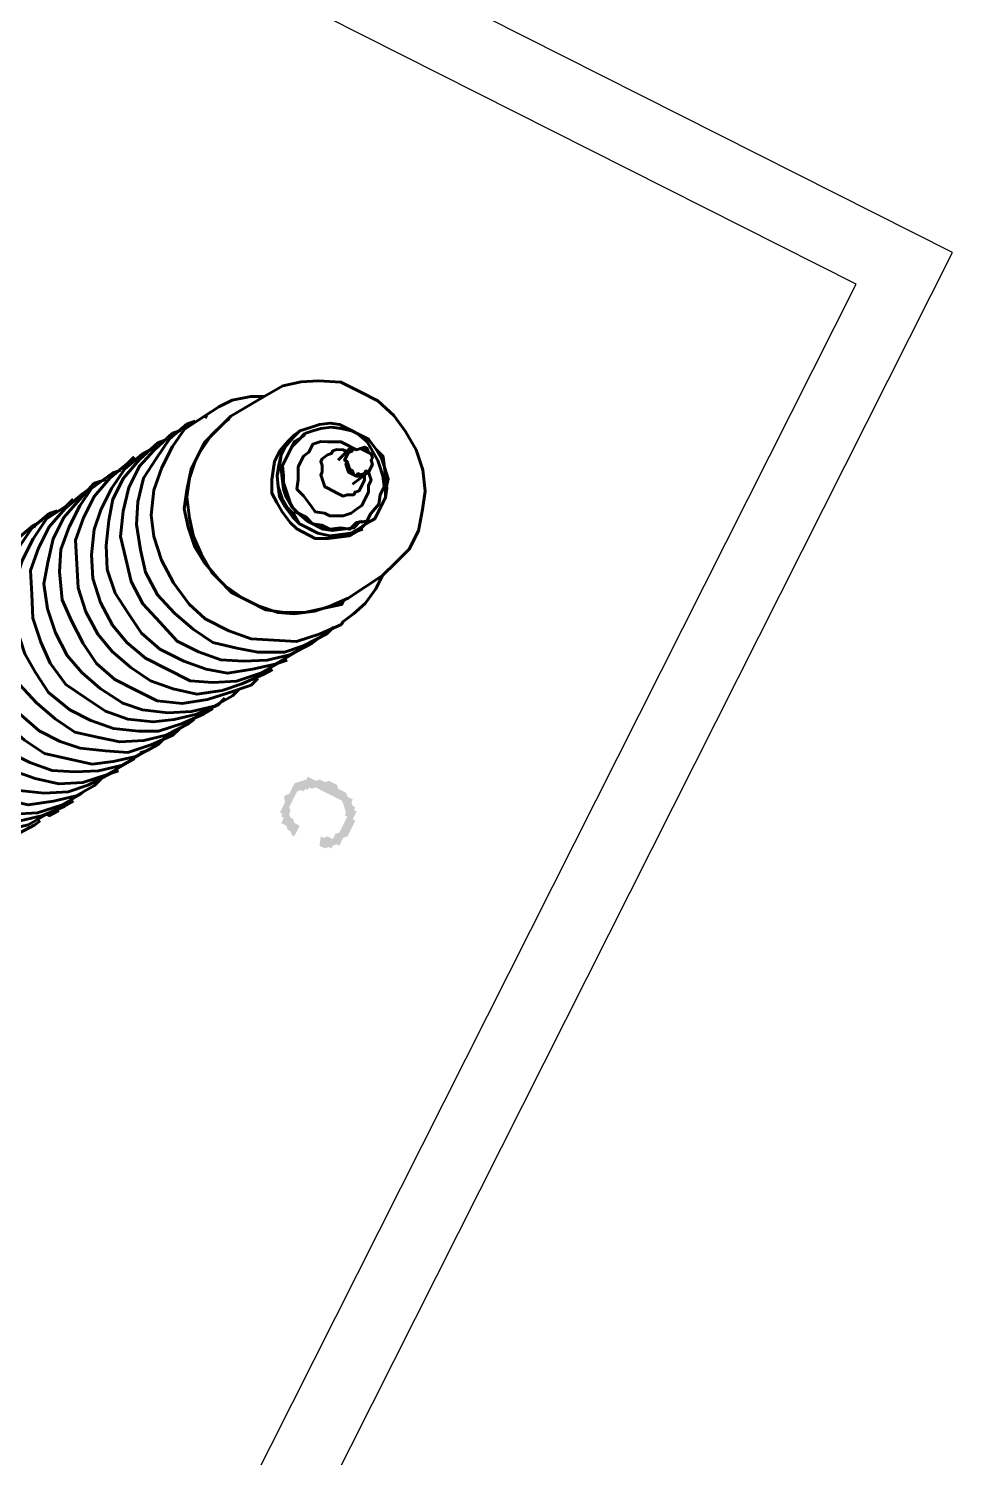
# Model space of a CAD drawing. Header units: metres. Extents: x 0 to 547597, y 0 to 1844684.
# Drawn here: x 543453.826 to 543455.133, y 1844574.697 to 1844576.691 of the extents above; entities that cross this region are included whole.
import ezdxf

# ---------------------------------------------------------------- set-up
doc = ezdxf.new("R2010")
doc.units = ezdxf.units.M
doc.layers.add('5_Thep', color=4, linetype='Continuous')
doc.layers.add('TUONG RAO', color=61, linetype='Continuous')
doc.layers.add('giai đoạn này', color=10, linetype='Continuous', lineweight=60)

# ---------------------------------------------------------------- blocks, each defined once
blk = doc.blocks.new('MBA220-MB')
for points in [[(-2517, 1690.4), (-2533.5, 1690.4), (-2533.5, 1686.2), (-2537.6, 1686.2), (-2541.8, 1686.2), (-2545.9, 1686.2), (-2545.9, 1682.1), (-2550, 1682.1), (-2550, 1678), (-2554.2, 1673.8), (-2558.3, 1673.8), (-2558.3, 1669.7), (-2558.3, 1665.6), (-2562.4, 1661.4), (-2562.4, 1649), (-2566.6, 1644.9), (-2566.6, 1632.5), (-2562.4, 1628.4), (-2562.4, 1624.2), (-2562.4, 1620.1), (-2558.3, 1616), (-2558.3, 1611.8), (-2558.3, 1603.6), (-2554.2, 1603.6), (-2550, 1599.5), (-2517, 1599.5), (-2525.2, 1599.5), (-2529.4, 1599.5), (-2533.5, 1599.5), (-2537.6, 1603.6), (-2537.6, 1607.7), (-2541.8, 1607.7), (-2541.8, 1611.8), (-2545.9, 1611.8), (-2545.9, 1616), (-2550, 1620.1), (-2550, 1624.2), (-2550, 1653.2), (-2550, 1657.3), (-2550, 1661.4), (-2545.9, 1665.6), (-2541.8, 1669.7), (-2537.6, 1673.8), (-2533.5, 1673.8), (-2533.5, 1678), (-2488, 1678), (-2492.2, 1682.1), (-2492.2, 1686.2), (-2496.3, 1686.2), (-2504.6, 1686.2), (-2508.7, 1690.4)], [(-2488, 1678), (-2517, 1678), (-2508.7, 1678), (-2504.6, 1673.8), (-2500.4, 1673.8), (-2496.3, 1673.8), (-2496.3, 1669.7), (-2496.3, 1665.6), (-2492.2, 1661.4), (-2492.2, 1657.3), (-2479.8, 1661.4), (-2479.8, 1669.7), (-2483.9, 1673.8), (-2483.9, 1678)], [(-2488, 1624.2), (-2492.2, 1624.2), (-2492.2, 1616), (-2496.3, 1611.8), (-2496.3, 1607.7), (-2500.4, 1603.6), (-2504.6, 1603.6), (-2508.7, 1599.5), (-2512.8, 1599.5), (-2550, 1599.5), (-2545.9, 1595.3), (-2541.8, 1591.2), (-2537.6, 1591.2), (-2525.2, 1591.2), (-2521.1, 1587.1), (-2517, 1587.1), (-2512.8, 1591.2), (-2504.6, 1591.2), (-2500.4, 1591.2), (-2496.3, 1591.2), (-2496.3, 1595.3), (-2492.2, 1595.3), (-2492.2, 1599.5), (-2488, 1599.5), (-2483.9, 1599.5), (-2483.9, 1603.6), (-2483.9, 1607.7), (-2479.8, 1611.8), (-2479.8, 1616), (-2475.6, 1620.1), (-2475.6, 1624.2)]]:
    blk.add_hatch(color=1).paths.add_polyline_path(points)
at = {"color": 1}
for points in [[(-3004.7, 1310.1), (-3029.5, 1326.7), (-3046, 1347.3), (-3058.4, 1368), (-3070.8, 1396.9), (-3070.8, 1425.9), (-3070.8, 1454.8), (-3062.5, 1483.7), (-3050.1, 1508.5), (-3033.6, 1533.3), (-3012.9, 1554), (-2988.1, 1570.5), (-2963.3, 1578.8), (-2934.4, 1587.1), (-2905.5, 1587.1), (-2880.7, 1578.8), (-2855.9, 1570.5), (-2806.3, 1541.6)], [(-2855.9, 1570.5), (-2835.2, 1570.5), (-2810.4, 1566.4), (-2789.7, 1558.1), (-2773.2, 1549.9), (-2769.1, 1549.9)], [(-2959.2, 1281.2), (-2934.4, 1272.9), (-2909.6, 1264.7), (-2880.7, 1264.7), (-2855.9, 1268.8), (-2831.1, 1277.1), (-2806.3, 1293.6), (-2785.6, 1310.1), (-2769.1, 1330.8), (-2752.5, 1355.6), (-2744.3, 1380.4), (-2740.1, 1409.3), (-2740.1, 1434.1), (-2744.3, 1463.1), (-2752.5, 1483.7), (-2769.1, 1508.5), (-2785.6, 1525.1), (-2806.3, 1541.6)], [(-2802.1, 1537.5), (-2793.9, 1537.5), (-2777.3, 1516.8), (-2760.8, 1496.1), (-2748.4, 1471.3), (-2740.1, 1446.5), (-2740.1, 1421.7), (-2740.1, 1392.8), (-2748.4, 1368), (-2760.8, 1339.1), (-2773.2, 1318.4), (-2793.9, 1297.7), (-2814.5, 1281.2), (-2839.3, 1272.9), (-2868.3, 1264.7), (-2893.1, 1264.7), (-2922, 1268.8), (-2946.8, 1277.1)], [(-2769.1, 1549.9), (-2744.3, 1529.2), (-2719.5, 1504.4), (-2707.1, 1475.5), (-2694.7, 1446.5), (-2690.5, 1413.5), (-2690.5, 1376.3), (-2698.8, 1347.3), (-2715.3, 1314.3), (-2736, 1285.3), (-2760.8, 1260.5), (-2785.6, 1244), (-2818.7, 1231.6), (-2851.7, 1227.5), (-2884.8, 1227.5), (-2913.7, 1231.6), (-2942.7, 1248.2)], [(-2748.4, 1537.5), (-2719.5, 1516.8), (-2698.8, 1496.1), (-2682.3, 1463.1), (-2674, 1434.1), (-2665.8, 1401.1), (-2669.9, 1368), (-2678.2, 1334.9), (-2690.5, 1301.9), (-2711.2, 1272.9), (-2736, 1252.3), (-2764.9, 1231.6), (-2793.9, 1219.2), (-2826.9, 1211), (-2860, 1215.1), (-2893.1, 1219.2), (-2922, 1231.6)], [(-2760.8, 1541.6), (-2748.4, 1537.5)], [(-2984, 1376.3), (-2971.6, 1372.1), (-2955.1, 1368), (-2942.7, 1368), (-2930.3, 1372.1), (-2913.7, 1376.3), (-2901.3, 1384.5), (-2888.9, 1396.9), (-2880.7, 1409.3), (-2876.5, 1421.7), (-2868.3, 1434.1), (-2868.3, 1463.1), (-2872.4, 1479.6), (-2880.7, 1492), (-2888.9, 1504.4), (-2901.3, 1512.7), (-2909.6, 1516.8), (-2922, 1525.1), (-2955.1, 1525.1), (-2967.5, 1520.9), (-2979.9, 1512.7), (-2992.3, 1504.4), (-3000.5, 1496.1), (-3008.8, 1483.7), (-3017.1, 1467.2), (-3017.1, 1450.7), (-3017.1, 1438.3), (-3017.1, 1421.7), (-3012.9, 1409.3), (-3004.7, 1396.9), (-2996.4, 1388.7), (-2984, 1376.3), (-2971.6, 1372.1), (-2955.1, 1368), (-2942.7, 1368), (-2926.1, 1372.1), (-2913.7, 1376.3), (-2901.3, 1384.5), (-2888.9, 1392.8), (-2880.7, 1405.2), (-2872.4, 1421.7), (-2868.3, 1434.1), (-2868.3, 1450.7), (-2868.3, 1463.1), (-2872.4, 1479.6), (-2880.7, 1492), (-2888.9, 1504.4), (-2897.2, 1512.7), (-2909.6, 1516.8), (-2922, 1525.1), (-2938.5, 1525.1), (-2955.1, 1525.1), (-2963.3, 1520.9), (-2979.9, 1516.8), (-2992.3, 1504.4), (-3004.7, 1496.1), (-3008.8, 1483.7), (-3017.1, 1467.2), (-3017.1, 1450.7), (-3017.1, 1421.7), (-3012.9, 1409.3), (-3004.7, 1396.9), (-2996.4, 1388.7), (-2984, 1376.3)], [(-2984, 1384.5), (-2971.6, 1380.4), (-2959.2, 1376.3), (-2930.3, 1376.3), (-2917.9, 1384.5), (-2909.6, 1388.7), (-2897.2, 1401.1), (-2888.9, 1409.3), (-2880.7, 1421.7), (-2880.7, 1438.3), (-2876.5, 1450.7), (-2880.7, 1463.1), (-2880.7, 1475.5), (-2888.9, 1487.9), (-2893.1, 1500.3), (-2905.5, 1504.4), (-2913.7, 1516.8), (-2926.1, 1516.8), (-2942.7, 1520.9), (-2955.1, 1516.8), (-2967.5, 1516.8), (-2979.9, 1508.5), (-2988.1, 1500.3), (-2996.4, 1492), (-3004.7, 1479.6), (-3012.9, 1467.2), (-3017.1, 1450.7), (-3017.1, 1442.4), (-3012.9, 1425.9), (-3008.8, 1413.5), (-3000.5, 1401.1), (-2992.3, 1392.8), (-2984, 1384.5)], [(-2727.7, 1525.1), (-2698.8, 1504.4), (-2678.2, 1479.6), (-2661.6, 1450.7), (-2649.2, 1421.7), (-2645.1, 1388.7), (-2645.1, 1355.6), (-2657.5, 1322.5), (-2669.9, 1289.5), (-2690.5, 1260.5), (-2715.3, 1239.9), (-2740.1, 1219.2), (-2773.2, 1206.8), (-2806.3, 1198.6), (-2839.3, 1198.6), (-2868.3, 1206.8), (-2901.3, 1219.2)], [(-2901.3, 1516.8), (-2897.2, 1512.7)], [(-2736, 1529.2), (-2727.7, 1525.1)], [(-2715.3, 1516.8), (-2702.9, 1508.5)], [(-2996.4, 1454.8), (-2996.4, 1442.4), (-2996.4, 1434.1), (-2992.3, 1425.9), (-2988.1, 1417.6), (-2984, 1409.3), (-2975.7, 1401.1), (-2963.3, 1401.1), (-2955.1, 1396.9), (-2938.5, 1396.9), (-2930.3, 1401.1), (-2922, 1405.2), (-2909.6, 1409.3), (-2905.5, 1421.7), (-2901.3, 1430), (-2897.2, 1438.3), (-2893.1, 1446.5), (-2897.2, 1458.9), (-2897.2, 1467.2), (-2901.3, 1475.5), (-2905.5, 1483.7), (-2913.7, 1492), (-2922, 1496.1), (-2930.3, 1500.3), (-2950.9, 1500.3), (-2959.2, 1496.1), (-2967.5, 1496.1), (-2975.7, 1487.9)], [(-2979.9, 1384.5), (-2967.5, 1376.3), (-2955.1, 1376.3), (-2942.7, 1376.3), (-2926.1, 1376.3), (-2913.7, 1384.5), (-2901.3, 1392.8), (-2893.1, 1401.1), (-2884.8, 1413.5), (-2880.7, 1425.9), (-2876.5, 1442.4), (-2876.5, 1467.2), (-2880.7, 1479.6), (-2888.9, 1492), (-2897.2, 1504.4), (-2909.6, 1508.5)], [(-2975.7, 1372.1), (-2963.3, 1368), (-2946.8, 1363.9), (-2930.3, 1363.9), (-2917.9, 1368), (-2905.5, 1372.1), (-2888.9, 1380.4), (-2880.7, 1392.8), (-2872.4, 1405.2), (-2864.1, 1421.7), (-2860, 1434.1), (-2860, 1463.1), (-2868.3, 1479.6), (-2876.5, 1492), (-2884.8, 1504.4), (-2897.2, 1512.7)], [(-2909.6, 1512.7), (-2909.6, 1508.5)], [(-2702.9, 1508.5), (-2678.2, 1492), (-2657.5, 1467.2), (-2636.8, 1438.3), (-2628.6, 1409.3), (-2624.4, 1376.3), (-2624.4, 1339.1), (-2632.7, 1306), (-2649.2, 1277.1), (-2665.8, 1248.2), (-2690.5, 1223.4), (-2719.5, 1206.8), (-2752.5, 1194.4), (-2781.5, 1186.2), (-2814.5, 1186.2), (-2847.6, 1194.4), (-2880.7, 1206.8)], [(-2682.3, 1496.1), (-2657.5, 1479.6), (-2632.7, 1454.8), (-2616.2, 1425.9), (-2603.8, 1396.9), (-2603.8, 1359.7), (-2603.8, 1326.7), (-2612, 1293.6), (-2624.4, 1264.7), (-2645.1, 1235.8), (-2669.9, 1211), (-2698.8, 1194.4), (-2731.9, 1182), (-2760.8, 1177.9), (-2793.9, 1177.9), (-2826.9, 1182), (-2855.9, 1194.4)], [(-2690.5, 1504.4), (-2682.3, 1496.1)], [(-2996.4, 1450.7), (-2988.1, 1450.7), (-2984, 1450.7), (-2979.9, 1450.7), (-2975.7, 1450.7), (-2975.7, 1454.8), (-2971.6, 1454.8), (-2967.5, 1458.9), (-2963.3, 1463.1), (-2963.3, 1475.5), (-2967.5, 1483.7), (-2967.5, 1483.7), (-2971.6, 1483.7), (-2975.7, 1487.9), (-2988.1, 1487.9), (-2992.3, 1483.7), (-2996.4, 1483.7), (-2996.4, 1483.7), (-3000.5, 1479.6), (-3000.5, 1475.5), (-3004.7, 1471.3), (-3004.7, 1467.2), (-3000.5, 1463.1), (-3000.5, 1463.1), (-2996.4, 1458.9), (-2996.4, 1454.8), (-2996.4, 1450.7)], [(-2992.3, 1454.8), (-2988.1, 1450.7), (-2975.7, 1450.7), (-2975.7, 1454.8), (-2971.6, 1458.9), (-2967.5, 1463.1), (-2967.5, 1467.2), (-2963.3, 1471.3), (-2963.3, 1475.5), (-2967.5, 1475.5), (-2967.5, 1479.6), (-2971.6, 1483.7), (-2975.7, 1483.7), (-2975.7, 1487.9), (-2988.1, 1487.9), (-2992.3, 1483.7), (-2996.4, 1483.7), (-2996.4, 1483.7), (-3000.5, 1479.6), (-3000.5, 1463.1), (-2996.4, 1458.9), (-2996.4, 1454.8), (-2992.3, 1454.8)], [(-2992.3, 1450.7), (-2988.1, 1446.5), (-2988.1, 1442.4), (-2984, 1434.1), (-2979.9, 1430), (-2975.7, 1430), (-2971.6, 1425.9), (-2963.3, 1421.7), (-2959.2, 1421.7), (-2955.1, 1425.9), (-2946.8, 1430), (-2942.7, 1430), (-2938.5, 1434.1), (-2930.3, 1442.4), (-2930.3, 1446.5), (-2930.3, 1463.1), (-2930.3, 1471.3), (-2934.4, 1475.5), (-2938.5, 1483.7), (-2942.7, 1483.7), (-2946.8, 1487.9), (-2963.3, 1487.9), (-2971.6, 1483.7)], [(-2975.7, 1487.9), (-2950.9, 1475.5)], [(-2657.5, 1483.7), (-2632.7, 1463.1), (-2612, 1442.4), (-2591.4, 1413.5), (-2583.1, 1380.4), (-2579, 1347.3), (-2583.1, 1314.3), (-2591.4, 1281.2), (-2603.8, 1252.3), (-2624.4, 1223.4), (-2649.2, 1198.6), (-2678.2, 1182), (-2707.1, 1165.5), (-2740.1, 1161.4), (-2773.2, 1161.4), (-2806.3, 1169.6), (-2835.2, 1182)], [(-2636.8, 1475.5), (-2612, 1450.7), (-2591.4, 1430), (-2570.7, 1401.1), (-2558.3, 1368), (-2558.3, 1334.9), (-2558.3, 1301.9), (-2566.6, 1268.8), (-2583.1, 1239.9), (-2603.8, 1211), (-2624.4, 1186.2), (-2657.5, 1165.5), (-2686.4, 1153.1), (-2719.5, 1149), (-2752.5, 1149), (-2781.5, 1153.1), (-2814.5, 1169.6)], [(-2669.9, 1492), (-2657.5, 1483.7)], [(-2649.2, 1479.6), (-2636.8, 1475.5)], [(-2612, 1458.9), (-2587.2, 1442.4), (-2566.6, 1417.6), (-2550, 1388.7), (-2537.6, 1355.6), (-2533.5, 1326.7), (-2537.6, 1289.5), (-2545.9, 1256.4), (-2558.3, 1227.5), (-2579, 1198.6), (-2603.8, 1173.8), (-2632.7, 1153.1), (-2661.6, 1144.8), (-2694.7, 1136.6), (-2727.7, 1136.6), (-2760.8, 1144.8), (-2789.7, 1153.1)], [(-2624.4, 1463.1), (-2612, 1458.9)], [(-2996.4, 1450.7), (-2971.6, 1442.4)], [(-2591.4, 1446.5), (-2566.6, 1425.9), (-2545.9, 1401.1), (-2529.4, 1376.3), (-2517, 1343.2), (-2512.8, 1310.1), (-2517, 1277.1), (-2521.1, 1244), (-2537.6, 1211), (-2558.3, 1186.2), (-2583.1, 1161.4), (-2612, 1144.8), (-2641, 1128.3), (-2674, 1124.2), (-2707.1, 1124.2), (-2740.1, 1132.4), (-2769.1, 1144.8)], [(-2603.8, 1450.7), (-2591.4, 1446.5)], [(-2583.1, 1442.4), (-2570.7, 1434.1)], [(-2570.7, 1434.1), (-2545.9, 1413.5), (-2521.1, 1388.7), (-2508.7, 1363.9), (-2496.3, 1330.8), (-2492.2, 1297.7), (-2492.2, 1264.7), (-2500.4, 1227.5), (-2517, 1198.6), (-2533.5, 1173.8), (-2558.3, 1149), (-2587.2, 1128.3), (-2620.3, 1115.9), (-2649.2, 1111.8), (-2682.3, 1111.8), (-2715.3, 1115.9), (-2744.3, 1132.4)], [(-2550, 1421.7), (-2521.1, 1401.1), (-2500.4, 1376.3), (-2483.9, 1347.3), (-2475.6, 1318.4), (-2467.4, 1285.3), (-2471.5, 1252.3), (-2479.8, 1219.2), (-2492.2, 1186.2), (-2512.8, 1157.2), (-2537.6, 1132.4), (-2566.6, 1115.9), (-2595.5, 1103.5), (-2628.6, 1099.4), (-2661.6, 1099.4), (-2694.7, 1103.5), (-2723.6, 1115.9)], [(-2558.3, 1425.9), (-2550, 1421.7)], [(-2525.2, 1409.3), (-2500.4, 1388.7), (-2475.6, 1363.9), (-2463.2, 1334.9), (-2450.8, 1301.9), (-2446.7, 1272.9), (-2446.7, 1239.9), (-2455, 1206.8), (-2471.5, 1173.8), (-2492.2, 1144.8), (-2517, 1124.2), (-2541.8, 1103.5), (-2574.8, 1091.1), (-2607.9, 1082.8), (-2641, 1082.8), (-2669.9, 1091.1), (-2698.8, 1103.5)], [(-2504.6, 1396.9), (-2475.6, 1376.3), (-2455, 1351.5), (-2438.4, 1326.7), (-2430.2, 1293.6), (-2421.9, 1260.5), (-2426, 1227.5), (-2434.3, 1194.4), (-2446.7, 1161.4), (-2467.4, 1132.4), (-2492.2, 1111.8), (-2521.1, 1091.1), (-2550, 1078.7), (-2583.1, 1070.4), (-2616.2, 1070.4), (-2649.2, 1078.7), (-2678.2, 1091.1)], [(-2537.6, 1413.5), (-2525.2, 1409.3)], [(-2517, 1401.1), (-2504.6, 1396.9)], [(-2984, 1384.5), (-2979.9, 1384.5)], [(-2984, 1376.3), (-2975.7, 1372.1)], [(-2479.8, 1380.4), (-2455, 1363.9), (-2434.3, 1339.1), (-2417.8, 1310.1), (-2405.4, 1281.2), (-2401.2, 1248.2), (-2401.2, 1211), (-2409.5, 1177.9), (-2426, 1149), (-2446.7, 1120), (-2471.5, 1095.2), (-2496.3, 1078.7), (-2529.4, 1066.3), (-2562.4, 1058), (-2595.5, 1058), (-2624.4, 1066.3), (-2657.5, 1078.7)], [(-2492.2, 1388.7), (-2483.9, 1380.4), (-2479.8, 1380.4)], [(-2471.5, 1376.3), (-2459.1, 1368)], [(-2459.1, 1368), (-2434.3, 1351.5), (-2409.5, 1326.7), (-2393, 1297.7), (-2384.7, 1264.7), (-2380.6, 1231.6), (-2380.6, 1198.6), (-2388.8, 1165.5), (-2401.2, 1132.4), (-2421.9, 1107.6), (-2446.7, 1082.8), (-2475.6, 1066.3), (-2508.7, 1053.9), (-2537.6, 1045.6), (-2570.7, 1045.6), (-2603.8, 1053.9), (-2632.7, 1066.3)], [(-2438.4, 1355.6), (-2409.5, 1334.9), (-2388.8, 1314.3), (-2372.3, 1285.3), (-2359.9, 1252.3), (-2359.9, 1219.2), (-2359.9, 1186.2), (-2368.2, 1153.1), (-2380.6, 1124.2), (-2401.2, 1095.2), (-2426, 1070.4), (-2455, 1053.9), (-2483.9, 1037.4), (-2517, 1033.2), (-2550, 1033.2), (-2583.1, 1037.4), (-2612, 1053.9)], [(-2446.7, 1363.9), (-2438.4, 1355.6)], [(-2413.6, 1343.2), (-2388.8, 1326.7), (-2368.2, 1301.9), (-2347.5, 1272.9), (-2339.2, 1239.9), (-2335.1, 1206.8), (-2335.1, 1173.8), (-2347.5, 1140.7), (-2359.9, 1111.8), (-2380.6, 1078.7), (-2401.2, 1058), (-2434.3, 1037.4), (-2463.2, 1029.1), (-2496.3, 1020.8), (-2529.4, 1020.8), (-2558.3, 1029.1), (-2591.4, 1041.5)], [(-2426, 1347.3), (-2413.6, 1343.2)], [(-2393, 1330.8), (-2368.2, 1314.3), (-2343.4, 1289.5), (-2326.8, 1260.5), (-2314.5, 1227.5), (-2314.5, 1194.4), (-2314.5, 1161.4), (-2322.7, 1128.3), (-2335.1, 1099.4), (-2359.9, 1070.4), (-2380.6, 1045.6), (-2409.5, 1029.1), (-2442.6, 1016.7), (-2475.6, 1004.3), (-2508.7, 1008.4), (-2537.6, 1016.7), (-2566.6, 1029.1)], [(-2368.2, 1318.4), (-2343.4, 1297.7), (-2322.7, 1272.9), (-2306.2, 1248.2), (-2293.8, 1215.1), (-2289.7, 1182), (-2293.8, 1149), (-2302.1, 1115.9), (-2314.5, 1082.8), (-2335.1, 1058), (-2359.9, 1033.2), (-2388.8, 1016.7), (-2417.8, 1000.2), (-2450.8, 996), (-2483.9, 996), (-2517, 1004.3), (-2545.9, 1016.7)], [(-2401.2, 1334.9), (-2393, 1330.8)], [(-2380.6, 1326.7), (-2368.2, 1318.4)], [(-3004.7, 1310.1), (-2959.2, 1281.2)], [(-2942.7, 1248.2), (-2963.3, 1260.5), (-2979.9, 1272.9), (-2996.4, 1293.6), (-3004.7, 1310.1)], [(-2347.5, 1301.9), (-2322.7, 1285.3), (-2302.1, 1260.5), (-2285.5, 1231.6), (-2273.1, 1202.7), (-2269, 1169.6), (-2273.1, 1132.4), (-2277.3, 1103.5), (-2293.8, 1070.4), (-2314.5, 1045.6), (-2335.1, 1020.8), (-2368.2, 1000.2), (-2397.1, 987.8), (-2430.2, 983.6), (-2463.2, 983.6), (-2496.3, 987.8), (-2521.1, 1004.3)], [(-2359.9, 1314.3), (-2347.5, 1306), (-2347.5, 1301.9)], [(-2335.1, 1297.7), (-2326.8, 1293.6)], [(-2946.8, 1277.1), (-2955.1, 1281.2)], [(-2326.8, 1293.6), (-2297.9, 1272.9), (-2277.3, 1252.3), (-2260.7, 1219.2), (-2252.5, 1190.3), (-2244.2, 1153.1), (-2248.3, 1124.2), (-2256.6, 1091.1), (-2273.1, 1058), (-2289.7, 1029.1), (-2314.5, 1004.3), (-2343.4, 987.8), (-2372.3, 975.4), (-2405.4, 971.2), (-2438.4, 971.2), (-2471.5, 975.4), (-2500.4, 987.8)], [(-2942.7, 1248.2), (-2942.7, 1252.3)], [(-2922, 1231.6), (-2930.3, 1239.9)], [(-2922, 1231.6), (-2922, 1235.8)], [(-2901.3, 1219.2), (-2909.6, 1227.5)], [(-2901.3, 1219.2), (-2901.3, 1223.4)], [(-2880.7, 1206.8), (-2888.9, 1215.1)], [(-2880.7, 1206.8), (-2880.7, 1211)], [(-2855.9, 1194.4), (-2868.3, 1202.7)], [(-2855.9, 1194.4), (-2855.9, 1198.6)], [(-2835.2, 1182), (-2847.6, 1186.2)], [(-2835.2, 1182), (-2835.2, 1186.2)], [(-2814.5, 1169.6), (-2822.8, 1177.9)], [(-2814.5, 1169.6), (-2814.5, 1173.8)], [(-2789.7, 1153.1), (-2802.1, 1165.5)], [(-2789.7, 1153.1), (-2789.7, 1157.2)], [(-2769.1, 1144.8), (-2777.3, 1149)], [(-2769.1, 1144.8), (-2769.1, 1144.8)], [(-2744.3, 1132.4), (-2756.7, 1136.6)], [(-2744.3, 1132.4), (-2744.3, 1132.4)], [(-2723.6, 1115.9), (-2731.9, 1124.2)], [(-2723.6, 1115.9), (-2723.6, 1120)], [(-2698.8, 1103.5), (-2711.2, 1111.8)], [(-2698.8, 1103.5), (-2698.8, 1107.6)]]:
    blk.add_lwpolyline(points, dxfattribs=at)
blk = doc.blocks.new('mb moiTQK')
at = {"layer": 'TUONG RAO'}
for p, q in [((-89.2957, -80.4325), (-91.6684, -80.4325)), ((-91.6684, -80.4325), (-91.6684, -84.5878)), ((-89.2957, -80.5325), (-91.5684, -80.5325)), ((-91.5684, -80.5325), (-91.5684, -84.4878))]:
    blk.add_line(p, q, dxfattribs=at)
at = {"layer": 'giai đoạn này', "color": 1, "linetype": 'ByBlock', "ltscale": 5, "xscale": 0.001, "yscale": 0.001, "zscale": 0.001}
blk.add_blockref('MBA220-MB', (-88.0517, -82.5102), dxfattribs=at)
blk = doc.blocks.new('ACAD-DinhViTuyenDz220kV')
blk.add_circle((543470.1879, 1844560.0696), 117.5514)
at = {"layer": '5_Thep', "rotation": 243.2403583287449}
blk.add_blockref('mb moiTQK', (543485.661, 1844458.313), dxfattribs=at)

msp = doc.modelspace()

# ---------------------------------------------------------------- block references
msp.add_blockref('ACAD-DinhViTuyenDz220kV', (0, 0))

doc.saveas('drawing.dxf')
